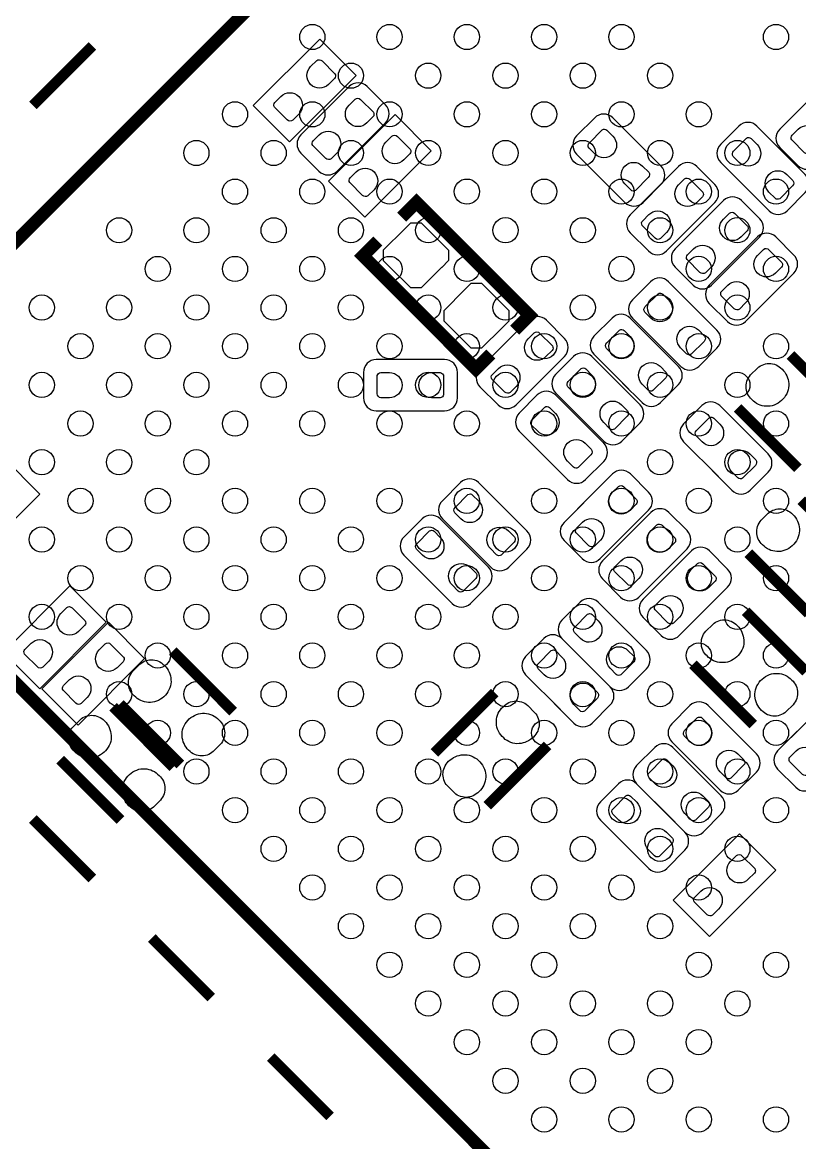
# Model space of a CAD drawing. Extents: x 0 to 69.8, y 0 to 65.
# Drawn here: x 13.94 to 23.18, y 22.8 to 36.11 of the extents above; entities that cross this region are included whole.
import ezdxf

# ---------------------------------------------------------------- set-up
doc = ezdxf.new("R2010")
doc.units = 0
for name, color, linetype in [('PG_SILKSCREEN_BOTTOM', 12, 'CONTINUOUS'), ('PG_SILKSCREEN_TOP', 254, 'CONTINUOUS'), ('PIN_BOTTOM', 1, 'CONTINUOUS'), ('PIN_TOP', 110, 'CONTINUOUS')]:
    doc.layers.add(name, color=color, linetype=linetype)

msp = doc.modelspace()

# ---------------------------------------------------------------- linework, layer by layer
at = {"layer": 'PG_SILKSCREEN_BOTTOM'}
for points in [[(17.908041, 35.485578), (17.477054, 35.916591), (16.686733, 35.126397), (17.117847, 34.695282), (17.908041, 35.485578)], [(17.58249, 34.228608), (18.013604, 33.797494), (18.803798, 34.58779), (18.372811, 35.018802), (17.58249, 34.228608)], [(14.148943, 30.507102), (13.717829, 30.938216), (12.927533, 30.147895), (13.358647, 29.716806), (14.148943, 30.507102)], [(14.936267, 28.983254), (14.505153, 29.414241), (13.714959, 28.623946), (14.145971, 28.192933), (14.936267, 28.983254)], [(15.393467, 28.551454), (14.962353, 28.982441), (14.172159, 28.192146), (14.603171, 27.761133), (15.393467, 28.551454)], [(22.902088, 26.036092), (22.470999, 26.467105), (21.680805, 25.676911), (22.111792, 25.245797), (22.902088, 26.036092)]]:
    msp.add_lwpolyline(points, dxfattribs=at)
for points in [[(23.181589, 35.07801), (22.948113, 34.844507, 0.41416), (22.948113, 34.628988), (23.163606, 34.413495, 0.414395), (23.379201, 34.413495), (23.953902, 34.988195, 0.414194), (23.953902, 35.203689), (23.738408, 35.419208, 0.414282), (23.522889, 35.419208), (23.109809, 35.006204)], [(17.485208, 35.010623), (17.251705, 34.777121, 0.414166), (17.251705, 34.561602), (17.467199, 34.346109, 0.414391), (17.68282, 34.346109), (18.257495, 34.920809, 0.414189), (18.257495, 35.136303), (18.042001, 35.351822, 0.414286), (17.826507, 35.351822), (17.413402, 34.938818)], [(21.195995, 34.746895), (20.962493, 34.980397, 0.414316), (20.746898, 34.980397), (20.531404, 34.764904, 0.414233), (20.531404, 34.549309), (21.106105, 33.974608, 0.414361), (21.3217, 33.974608), (21.537193, 34.190102, 0.414444), (21.537193, 34.405697), (21.124088, 34.818701)], [(22.58761, 34.109304), (22.821113, 33.875802, 0.414128), (23.036606, 33.875802), (23.2521, 34.091296, 0.414345), (23.2521, 34.306891), (22.677399, 34.881591, 0.41418), (22.461906, 34.881591), (22.246412, 34.666098, 0.414516), (22.246412, 34.450503), (22.659492, 34.037499)], [(21.9424, 33.738388), (22.175902, 33.97189, 0.414161), (22.175902, 34.187409), (21.960408, 34.402903, 0.414402), (21.744788, 34.402903), (21.170113, 33.828203, 0.414377), (21.170113, 33.612607), (21.385606, 33.397088, 0.414275), (21.601201, 33.397088), (22.014205, 33.810194)], [(22.4758, 33.331988), (22.709302, 33.56549, 0.414232), (22.709302, 33.781009), (22.493808, 33.996503, 0.414199), (22.278289, 33.996503), (21.703513, 33.421803, 0.414122), (21.703513, 33.206309), (21.919006, 32.99079, 0.414478), (22.134601, 32.99079), (22.547707, 33.403896)], [(22.8822, 32.900188), (23.115702, 33.13369, 0.414218), (23.115702, 33.349209), (22.900208, 33.564805, 0.414047), (22.684689, 33.564805), (22.109913, 32.990003, 0.414136), (22.109913, 32.774509), (22.325406, 32.55899, 0.414445), (22.541001, 32.55899), (22.954107, 32.972096)], [(21.536609, 32.259194), (21.770111, 32.025692, 0.414095), (21.985605, 32.025692), (22.201099, 32.241211, 0.414212), (22.201099, 32.456704), (21.626398, 33.031506, 0.414167), (21.410905, 33.031506), (21.195411, 32.816013, 0.41451), (21.195411, 32.600392), (21.608491, 32.187312)], [(21.079409, 31.827394), (21.312911, 31.593892, 0.414174), (21.528405, 31.593892), (21.743899, 31.809411, 0.414161), (21.743899, 32.024904), (21.169198, 32.599706, 0.414088), (20.953705, 32.599706), (20.738211, 32.384213, 0.414562), (20.738211, 32.168592), (21.151291, 31.755512)], [(19.615302, 32.2326), (19.3818, 31.999098, 0.4141), (19.3818, 31.783604), (19.597395, 31.568009, 0.414018), (19.812889, 31.568009), (20.387589, 32.142811, 0.414209), (20.387589, 32.358305), (20.172096, 32.573798, 0.414324), (19.956602, 32.573798), (19.543497, 32.160794)], [(18.479694, 32.106489), (18.149494, 32.106489, 0.414121), (17.997094, 31.954089), (17.997094, 31.649289, 0.414157), (18.149494, 31.496889), (18.962294, 31.496889, 0.414306), (19.114694, 31.649289), (19.114694, 31.954089, 0.414305), (18.962294, 32.106489), (18.378094, 32.106489)], [(20.622209, 31.370194), (20.855711, 31.136692, 0.414154), (21.071205, 31.136692), (21.2868, 31.352211, 0.414049), (21.2868, 31.567704), (20.711998, 32.142405, 0.414293), (20.496505, 32.142405), (20.281011, 31.926911, 0.414305), (20.281011, 31.711392), (20.694091, 31.298312)], [(20.190409, 30.912994), (20.423911, 30.679492, 0.414121), (20.639405, 30.679492), (20.854899, 30.895011, 0.41445), (20.854899, 31.110606), (20.280198, 31.685306, 0.414325), (20.064603, 31.685306), (19.849109, 31.469813, 0.414088), (19.849109, 31.254294), (20.26219, 30.841188)], [(22.146209, 30.785994), (22.379711, 30.552492, 0.41416), (22.595205, 30.552492), (22.8108, 30.768011, 0.414009), (22.8108, 30.983504), (22.235998, 31.558306, 0.414102), (22.020505, 31.558306), (21.805011, 31.342813, 0.414529), (21.805011, 31.127192), (22.218091, 30.714112)], [(20.616189, 30.404511), (20.382713, 30.171009, 0.414212), (20.382713, 29.95549), (20.598206, 29.739895, 0.414129), (20.8137, 29.739895), (21.388502, 30.314697, 0.414142), (21.388502, 30.53019), (21.172907, 30.745709, 0.414179), (20.957388, 30.745709), (20.544307, 30.332604)], [(19.599605, 30.410404), (19.366103, 30.643906, 0.414079), (19.150609, 30.643906), (18.93509, 30.428413, 0.414246), (18.93509, 30.212894), (19.509791, 29.638092, 0.414229), (19.72531, 29.638092), (19.940803, 29.853611, 0.41443), (19.940803, 30.069206), (19.527698, 30.482311)], [(19.142405, 29.978604), (18.908903, 30.212106, 0.414079), (18.693409, 30.212106), (18.47789, 29.996613, 0.41443), (18.47789, 29.780992), (19.052591, 29.206292, 0.414413), (19.268211, 29.206292), (19.483705, 29.421811, 0.414062), (19.483705, 29.637304), (19.070599, 30.05041)], [(21.073288, 29.94721), (20.839811, 29.713707, 0.414047), (20.839811, 29.498188), (21.055406, 29.282695, 0.414149), (21.2709, 29.282695), (21.8456, 29.857395, 0.414492), (21.8456, 30.07299), (21.630107, 30.288509, 0.41416), (21.414588, 30.288509), (21.001507, 29.875404)], [(21.555989, 29.49001), (21.322513, 29.256507, 0.414244), (21.322513, 29.040988), (21.538006, 28.825495, 0.414365), (21.753601, 28.825495), (22.328302, 29.400195, 0.41411), (22.328302, 29.615689), (22.112808, 29.831208, 0.414495), (21.897188, 29.831208), (21.484209, 29.418102)], [(20.698409, 28.449194), (20.931911, 28.215692, 0.414108), (21.147405, 28.215692), (21.362899, 28.431211, 0.414372), (21.362899, 28.646806), (20.788198, 29.221506, 0.414155), (20.572705, 29.221506), (20.357109, 29.006013, 0.414351), (20.357109, 28.790392), (20.77019, 28.377388)], [(20.266609, 28.017394), (20.500111, 27.783892, 0.414108), (20.715605, 27.783892), (20.931099, 27.999411, 0.414353), (20.931099, 28.215006), (20.356398, 28.789706, 0.414155), (20.140905, 28.789706), (19.925411, 28.574213, 0.414405), (19.925411, 28.358694), (20.33839, 27.945588)], [(22.005696, 27.219605), (22.239199, 26.986205, 0.41422), (22.454692, 26.986205), (22.670211, 27.201698, 0.414114), (22.670211, 27.417192), (22.095511, 27.991994, 0.414134), (21.879992, 27.991994), (21.664397, 27.776399, 0.414148), (21.664397, 27.560905), (22.077502, 27.147799)], [(23.156189, 27.68661), (22.922713, 27.453107, 0.414258), (22.922713, 27.237588), (23.138206, 27.022095, 0.414114), (23.3537, 27.022095), (23.928502, 27.596795, 0.414096), (23.928502, 27.812289), (23.713008, 28.027808, 0.414528), (23.497388, 28.027808), (23.084307, 27.614702)], [(21.587409, 26.721994), (21.820911, 26.488492, 0.414128), (22.036405, 26.488492), (22.251899, 26.704011, 0.414345), (22.251899, 26.919606), (21.677198, 27.494306, 0.414134), (21.461705, 27.494306), (21.246211, 27.278813, 0.414562), (21.246211, 27.063192), (21.659291, 26.650188)], [(21.155609, 26.290194), (21.389111, 26.056692, 0.414174), (21.604605, 26.056692), (21.820099, 26.272211, 0.414145), (21.820099, 26.487704), (21.245398, 27.062506, 0.414088), (21.029905, 27.062506), (20.814411, 26.847013, 0.414578), (20.814411, 26.631392), (21.22739, 26.218312)]]:
    msp.add_lwpolyline(points, format="xyb", dxfattribs=at)
for points, const_width in [([(19.793712, 32.455409), (19.970598, 32.632294), (18.62709, 33.975802), (18.450204, 33.798891)], 0.1524), ([(19.51101, 32.172707), (19.334099, 31.995796), (17.990591, 33.339303), (18.167502, 33.516189)], 0.1524), ([(23.794288, 31.442304), (23.0759, 32.160693)], 0.127), ([(22.447199, 31.532093), (23.165689, 30.813604)], 0.127), ([(23.921288, 29.715104), (23.2029, 30.433493)], 0.127), ([(22.574199, 29.804893), (23.292689, 29.086404)], 0.127), ([(23.26099, 28.394304), (22.5425, 29.112794)], 0.127), ([(16.446906, 27.920518), (15.728493, 28.638906)], 0.127), ([(21.913901, 28.484093), (22.632289, 27.765705)], 0.127), ([(19.558889, 28.147493), (18.840501, 27.429104)], 0.127), ([(15.735706, 27.260093), (15.017318, 27.978506)], 0.127), ([(15.099894, 28.010307), (15.818307, 27.291894)], 0.127), ([(19.4691, 26.800505), (20.187488, 27.518893)], 0.127), ([(14.388719, 27.349882), (15.107107, 26.631494)], 0.127)]:
    msp.add_lwpolyline(points, dxfattribs=dict(at, const_width=const_width))
at = {"layer": 'PG_SILKSCREEN_TOP'}
for points, const_width in [([(11.236503, 30.885511), (27.499996, 47.149004)], 0.150089), ([(14.772005, 35.835311), (14.064894, 35.1282)], 0.127), ([(27.499996, 14.622094), (11.236503, 30.885511)], 0.150089), ([(14.772005, 25.935788), (14.064894, 26.642898)], 0.127), ([(16.186302, 24.521592), (15.479192, 25.228702)], 0.127), ([(17.600498, 23.107396), (16.893388, 23.814405)], 0.127)]:
    msp.add_lwpolyline(points, dxfattribs=dict(at, const_width=const_width))
at = {"layer": 'PIN_BOTTOM'}
for points in [[(17.368241, 35.589058), (17.440097, 35.660889, -0.376089), (17.50441, 35.656647), (17.657089, 35.503993, -0.366021), (17.65234, 35.448646), (17.580508, 35.37679, -0.999197)], [(17.226661, 35.022942), (17.154804, 34.951111, -0.376089), (17.090492, 34.955353), (16.937812, 35.108007, -0.366021), (16.942562, 35.163354), (17.014393, 35.23521, -0.999197)], [(17.82539, 35.132061), (17.897246, 35.203892, -0.376089), (17.961559, 35.19965), (18.114239, 35.046996, -0.366021), (18.109489, 34.99165), (18.037658, 34.919793, -0.999197)], [(17.68381, 34.565946), (17.611954, 34.494114, -0.376089), (17.547641, 34.498356), (17.394961, 34.65101, -0.366021), (17.399711, 34.706357), (17.471542, 34.778213, -0.999197)], [(18.263997, 34.691269), (18.335854, 34.7631, -0.376089), (18.400166, 34.758859), (18.552846, 34.606205, -0.366021), (18.548096, 34.550858), (18.476265, 34.479001, -0.999197)], [(20.751241, 34.548293), (20.67941, 34.620149, -0.376089), (20.683652, 34.684462), (20.836306, 34.837141, -0.366021), (20.891652, 34.832392), (20.963509, 34.76056, -0.999197)], [(23.380217, 34.633332), (23.308361, 34.561501, -0.376089), (23.244048, 34.565742), (23.091369, 34.718396, -0.366021), (23.096118, 34.773743), (23.16795, 34.8456, -0.999197)], [(22.466148, 34.449487), (22.394316, 34.521343, -0.376089), (22.398558, 34.585656), (22.551212, 34.738335, -0.366021), (22.606559, 34.733586), (22.678415, 34.661754, -0.999197)], [(18.122417, 34.125154), (18.050561, 34.053323, -0.376089), (17.986248, 34.057565), (17.833569, 34.210219, -0.366021), (17.838318, 34.265565), (17.91015, 34.337422, -0.999197)], [(21.317356, 34.406713), (21.389188, 34.334856, -0.376089), (21.384946, 34.270544), (21.232292, 34.117864, -0.366021), (21.176945, 34.122614), (21.105089, 34.194445, -0.999197)], [(21.743797, 34.183066), (21.815654, 34.254897, -0.376089), (21.879966, 34.250655), (22.032646, 34.098001, -0.366021), (22.027896, 34.042655), (21.956065, 33.970798, -0.999197)], [(23.032263, 34.307907), (23.104094, 34.23605, -0.376089), (23.099852, 34.171738), (22.947198, 34.019058, -0.366021), (22.891852, 34.023808), (22.819995, 34.095639, -0.999197)], [(21.602217, 33.616951), (21.530361, 33.54512, -0.376089), (21.466048, 33.549361), (21.313369, 33.702015, -0.366021), (21.318118, 33.757362), (21.38995, 33.829219, -0.999197)], [(22.277197, 33.776666), (22.349054, 33.848497, -0.376089), (22.413366, 33.844255), (22.566046, 33.691601, -0.366021), (22.561296, 33.636255), (22.489465, 33.564398, -0.999197)], [(22.135617, 33.210551), (22.063761, 33.13872, -0.376089), (21.999448, 33.142961), (21.846769, 33.295615, -0.366021), (21.851518, 33.350962), (21.92335, 33.422819, -0.999197)], [(22.683597, 33.344968), (22.755454, 33.416799, -0.376089), (22.819766, 33.412557), (22.972446, 33.259903, -0.366021), (22.967696, 33.204556), (22.895865, 33.1327, -0.999197)], [(22.542017, 32.778852), (22.470161, 32.707021, -0.376089), (22.405848, 32.711263), (22.253169, 32.863917, -0.366021), (22.257918, 32.919264), (22.32975, 32.99112, -0.999197)], [(21.415146, 32.599401), (21.343315, 32.671258, -0.376089), (21.347557, 32.735571), (21.500211, 32.88825, -0.366021), (21.555558, 32.8835), (21.627414, 32.811669, -0.999197)], [(21.981262, 32.457822), (22.053093, 32.385965, -0.376089), (22.048851, 32.321652), (21.896197, 32.168973, -0.366021), (21.84085, 32.173723), (21.768994, 32.245554, -0.999197)], [(19.955485, 32.353961), (20.027341, 32.425792, -0.376089), (20.091654, 32.421551), (20.244333, 32.268897, -0.366021), (20.239584, 32.21355), (20.167752, 32.141693, -0.999197)], [(20.957946, 32.167601), (20.886115, 32.239458, -0.376089), (20.890357, 32.303771), (21.043011, 32.45645, -0.366021), (21.098358, 32.4517), (21.170214, 32.379869, -0.999197)], [(19.813905, 31.787846), (19.742048, 31.716015, -0.376089), (19.677736, 31.720257), (19.525056, 31.872911, -0.366021), (19.529806, 31.928257), (19.601637, 32.000114, -0.999197)], [(20.500848, 31.7103), (20.429017, 31.782156, -0.376089), (20.433259, 31.846469), (20.585913, 31.999149, -0.366021), (20.641259, 31.994399), (20.713116, 31.922568, -0.999197)], [(21.524062, 32.026022), (21.595893, 31.954165, -0.376089), (21.591651, 31.889852), (21.438997, 31.737173, -0.366021), (21.38365, 31.741923), (21.311794, 31.813754, -0.999197)], [(18.305704, 31.6516), (18.204104, 31.6516, -0.376179), (18.16161, 31.700089), (18.16161, 31.915989, -0.366061), (18.204104, 31.951778), (18.305704, 31.951778, -0.999182)], [(18.806084, 31.951778), (18.907684, 31.951778, -0.376179), (18.950178, 31.903289), (18.950178, 31.687389, -0.366061), (18.907684, 31.6516), (18.806084, 31.6516, -0.999182)], [(21.066963, 31.56872), (21.138794, 31.496864, -0.376089), (21.134553, 31.432551), (20.981899, 31.279871, -0.366021), (20.926552, 31.284621), (20.854695, 31.356452, -0.999197)], [(20.068946, 31.253201), (19.997115, 31.325058, -0.376089), (20.001357, 31.389371), (20.154011, 31.54205, -0.366021), (20.209358, 31.5373), (20.281214, 31.465469, -0.999197)], [(22.024848, 31.126201), (21.953017, 31.198058, -0.376089), (21.957259, 31.262371), (22.109913, 31.41505, -0.366021), (22.165259, 31.4103), (22.237116, 31.338469, -0.999197)], [(20.635062, 31.111622), (20.706893, 31.039765, -0.376089), (20.702651, 30.975452), (20.549997, 30.822773, -0.366021), (20.49465, 30.827523), (20.422794, 30.899354, -0.999197)], [(22.590963, 30.984622), (22.662794, 30.912765, -0.376089), (22.658553, 30.848452), (22.505899, 30.695773, -0.366021), (22.450552, 30.700523), (22.378695, 30.772354, -0.999197)], [(19.154953, 30.211801), (19.083122, 30.283658, -0.376089), (19.087363, 30.347971), (19.240017, 30.50065, -0.366021), (19.295364, 30.4959), (19.367221, 30.424069, -0.999197)], [(20.956397, 30.525847), (21.028254, 30.597678, -0.376089), (21.092566, 30.593436), (21.245246, 30.440782, -0.366021), (21.240496, 30.385436), (21.168665, 30.313579, -0.999197)], [(19.721068, 30.070222), (19.792899, 29.998365, -0.376089), (19.788657, 29.934052), (19.636003, 29.781373, -0.366021), (19.580657, 29.786123), (19.5088, 29.857954, -0.999197)], [(20.814817, 29.959732), (20.742961, 29.887901, -0.376089), (20.678648, 29.892142), (20.525969, 30.044796, -0.366021), (20.530718, 30.100143), (20.60255, 30.172, -0.999197)], [(21.413495, 30.068647), (21.485352, 30.140478, -0.376089), (21.549665, 30.136236), (21.702344, 29.983582, -0.366021), (21.697594, 29.928236), (21.625763, 29.856379, -0.999197)], [(18.697753, 29.780001), (18.625922, 29.851858, -0.376089), (18.630163, 29.916171), (18.782817, 30.06885, -0.366021), (18.838164, 30.0641), (18.910021, 29.992269, -0.999197)], [(21.271916, 29.502532), (21.200059, 29.430701, -0.376089), (21.135746, 29.434942), (20.983067, 29.587596, -0.366021), (20.987817, 29.642943), (21.059648, 29.7148, -0.999197)], [(19.263868, 29.638422), (19.335699, 29.566565, -0.376089), (19.331457, 29.502252), (19.178803, 29.349573, -0.366021), (19.123457, 29.354323), (19.0516, 29.426154, -0.999197)], [(21.896197, 29.611447), (21.968054, 29.683278, -0.376089), (22.032366, 29.679036), (22.185046, 29.526382, -0.366021), (22.180296, 29.471036), (22.108465, 29.399179, -0.999197)], [(21.754617, 29.045332), (21.682761, 28.973501, -0.376089), (21.618448, 28.977742), (21.465769, 29.130396, -0.366021), (21.470518, 29.185743), (21.54235, 29.2576, -0.999197)], [(14.396339, 29.086607), (14.468196, 29.158438, -0.376089), (14.532508, 29.154196), (14.685188, 29.001542, -0.366021), (14.680438, 28.946196), (14.608607, 28.874339, -0.999197)], [(20.576946, 28.789401), (20.505115, 28.861258, -0.376089), (20.509357, 28.925571), (20.662011, 29.07825, -0.366021), (20.717358, 29.0735), (20.789214, 29.001669, -0.999197)], [(14.254759, 28.520492), (14.182903, 28.44866, -0.376089), (14.11859, 28.452902), (13.965911, 28.605556, -0.366021), (13.97066, 28.660903), (14.042492, 28.732759, -0.999197)], [(14.853539, 28.654807), (14.925396, 28.726638, -0.376089), (14.989708, 28.722396), (15.142388, 28.569742, -0.366021), (15.137638, 28.514396), (15.065807, 28.442539, -0.999197)], [(20.145146, 28.357601), (20.073315, 28.429458, -0.376089), (20.077557, 28.493771), (20.230211, 28.64645, -0.366021), (20.285558, 28.6417), (20.357414, 28.569869, -0.999197)], [(21.143062, 28.647822), (21.214893, 28.575965, -0.376089), (21.210651, 28.511652), (21.057997, 28.358973, -0.366021), (21.00265, 28.363723), (20.930794, 28.435554, -0.999197)], [(14.711959, 28.088692), (14.640103, 28.01686, -0.376089), (14.57579, 28.021102), (14.423111, 28.173756, -0.366021), (14.42786, 28.229103), (14.499692, 28.300959, -0.999197)], [(20.711262, 28.216022), (20.783093, 28.144165, -0.376089), (20.778851, 28.079852), (20.626197, 27.927173, -0.366021), (20.57085, 27.931923), (20.498994, 28.003754, -0.999197)], [(21.884234, 27.559889), (21.812402, 27.631746, -0.376089), (21.816644, 27.696058), (21.969298, 27.848738, -0.366021), (22.024645, 27.843988), (22.096501, 27.772157, -0.999197)], [(22.450349, 27.418309), (22.52218, 27.346453, -0.376089), (22.517938, 27.28214), (22.365284, 27.129461, -0.366021), (22.309938, 27.13421), (22.238081, 27.206042, -0.999197)], [(23.354817, 27.241932), (23.282961, 27.170101, -0.376089), (23.218648, 27.174342), (23.065969, 27.326996, -0.366021), (23.070718, 27.382343), (23.14255, 27.4542, -0.999197)], [(21.465946, 27.062201), (21.394115, 27.134058, -0.376089), (21.398357, 27.198371), (21.551011, 27.35105, -0.366021), (21.606358, 27.3463), (21.678214, 27.274469, -0.999197)], [(21.034146, 26.630401), (20.962315, 26.702258, -0.376089), (20.966557, 26.766571), (21.119211, 26.91925, -0.366021), (21.174558, 26.9145), (21.246414, 26.842669, -0.999197)], [(22.032062, 26.920622), (22.103893, 26.848765, -0.376089), (22.099651, 26.784452), (21.946997, 26.631773, -0.366021), (21.89165, 26.636523), (21.819794, 26.708354, -0.999197)], [(21.600262, 26.488822), (21.672093, 26.416965, -0.376089), (21.667851, 26.352652), (21.515197, 26.199973, -0.366021), (21.45985, 26.204723), (21.387994, 26.276554, -0.999197)], [(22.362185, 26.139546), (22.434042, 26.211378, -0.376089), (22.498355, 26.207136), (22.651034, 26.054482, -0.366021), (22.646284, 25.999135), (22.574453, 25.927279, -0.999197)], [(22.220606, 25.573431), (22.148749, 25.5016, -0.376089), (22.084436, 25.505842), (21.931757, 25.658496, -0.366021), (21.936507, 25.713842), (22.008338, 25.785699, -0.999197)]]:
    msp.add_lwpolyline(points, format="xyb", close=True, dxfattribs=at)
for points in [[(18.244236, 33.41685), (18.477713, 33.650352), (18.558764, 33.731378), (18.684037, 33.731378), (19.007557, 33.407883), (19.007557, 33.282153), (18.926937, 33.201559), (18.926505, 33.201559), (18.684037, 32.959091), (18.558332, 32.959091), (18.315864, 33.201559), (18.236895, 33.280528), (18.236895, 33.409509)], [(18.962649, 32.698436), (19.196126, 32.931938), (19.277178, 33.012964), (19.40245, 33.012964), (19.72597, 32.68947), (19.72597, 32.56374), (19.645351, 32.483146), (19.644919, 32.483146), (19.40245, 32.240677), (19.276746, 32.240677), (19.034277, 32.483146), (18.955309, 32.562114), (18.955309, 32.691095)], [(22.959035, 32.007785), (22.976992, 31.991656), (22.992969, 31.973825), (23.007676, 31.954876), (23.02068, 31.934379), (23.031348, 31.912814), (23.04034, 31.890538), (23.047198, 31.867551), (23.0521, 31.844005), (23.054615, 31.819952), (23.055351, 31.795923), (23.053497, 31.771869), (23.049535, 31.748146), (23.041483, 31.72394), (23.031069, 31.700546), (23.018445, 31.67827), (23.004145, 31.657036), (22.987737, 31.637529), (22.969753, 31.619571), (22.950246, 31.603163), (22.928986, 31.588812), (22.906787, 31.576239), (22.883368, 31.56585), (22.859187, 31.557773), (22.835641, 31.553328), (22.81174, 31.550915), (22.787686, 31.550915), (22.763658, 31.553455), (22.740112, 31.557925), (22.716922, 31.564986), (22.694646, 31.573953), (22.673513, 31.585078), (22.653346, 31.598286), (22.634677, 31.613424), (22.61743, 31.630264), (22.601809, 31.645606), (22.588144, 31.662497), (22.57613, 31.680582), (22.566224, 31.699835), (22.558299, 31.720358), (22.552584, 31.741212), (22.54918, 31.762548), (22.54791, 31.784214), (22.548977, 31.806185), (22.552381, 31.827546), (22.557969, 31.848527), (22.565665, 31.868821), (22.575571, 31.888328), (22.587585, 31.906591), (22.601301, 31.923406), (22.683749, 32.00588), (22.700209, 32.019519), (22.718395, 32.031178), (22.737547, 32.041008), (22.757511, 32.048806), (22.778364, 32.054521), (22.799497, 32.058127), (22.820859, 32.059397), (22.842423, 32.058356), (22.863658, 32.055079), (22.884511, 32.049644), (22.904806, 32.042354), (22.923957, 32.032804), (22.942118, 32.021145)], [(23.086035, 30.280585), (23.103992, 30.264456), (23.119969, 30.246625), (23.134676, 30.227676), (23.14768, 30.207179), (23.158348, 30.185614), (23.16734, 30.163338), (23.174198, 30.140351), (23.1791, 30.116805), (23.181615, 30.092752), (23.182351, 30.068723), (23.180497, 30.044669), (23.176535, 30.020946), (23.168483, 29.99674), (23.158069, 29.973346), (23.145445, 29.95107), (23.131145, 29.929836), (23.114737, 29.910329), (23.096753, 29.892371), (23.077246, 29.875963), (23.055986, 29.861612), (23.033787, 29.849039), (23.010368, 29.83865), (22.986187, 29.830573), (22.962641, 29.826128), (22.93874, 29.823715), (22.914686, 29.823715), (22.890658, 29.826255), (22.867112, 29.830725), (22.843922, 29.837786), (22.821646, 29.846753), (22.800513, 29.857878), (22.780346, 29.871086), (22.761677, 29.886224), (22.74443, 29.903064), (22.728809, 29.918406), (22.715144, 29.935297), (22.70313, 29.953382), (22.693224, 29.972635), (22.685299, 29.993158), (22.679584, 30.014012), (22.67618, 30.035348), (22.67491, 30.057014), (22.675977, 30.078985), (22.679381, 30.100346), (22.684969, 30.121327), (22.692665, 30.141621), (22.702571, 30.161128), (22.714585, 30.179391), (22.728301, 30.196206), (22.810749, 30.27868), (22.827209, 30.292319), (22.845395, 30.303978), (22.864547, 30.313808), (22.884511, 30.321606), (22.905364, 30.327321), (22.926497, 30.330927), (22.947859, 30.332197), (22.969423, 30.331156), (22.990658, 30.327879), (23.011511, 30.322444), (23.031806, 30.315154), (23.050957, 30.305604), (23.069118, 30.293945)], [(22.425635, 28.959785), (22.443592, 28.943656), (22.459569, 28.925825), (22.474276, 28.906876), (22.48728, 28.886379), (22.497948, 28.864814), (22.50694, 28.842538), (22.513798, 28.819551), (22.5187, 28.796005), (22.521215, 28.771952), (22.521951, 28.747923), (22.520097, 28.723869), (22.516135, 28.700146), (22.508083, 28.67594), (22.497669, 28.652546), (22.485045, 28.63027), (22.470745, 28.609036), (22.454337, 28.589529), (22.436353, 28.571571), (22.416846, 28.555163), (22.395586, 28.540812), (22.373387, 28.528239), (22.349968, 28.51785), (22.325787, 28.509773), (22.302241, 28.505328), (22.27834, 28.502915), (22.254286, 28.502915), (22.230258, 28.505455), (22.206712, 28.509925), (22.183522, 28.516986), (22.161246, 28.525953), (22.140113, 28.537078), (22.119946, 28.550286), (22.101277, 28.565424), (22.08403, 28.582264), (22.068409, 28.597606), (22.054744, 28.614497), (22.04273, 28.632582), (22.032824, 28.651835), (22.024899, 28.672358), (22.019184, 28.693212), (22.01578, 28.714548), (22.01451, 28.736214), (22.015577, 28.758185), (22.018981, 28.779546), (22.024569, 28.800527), (22.032265, 28.820821), (22.042171, 28.840328), (22.054185, 28.858591), (22.067901, 28.875406), (22.150349, 28.95788), (22.166809, 28.971519), (22.184995, 28.983178), (22.204147, 28.993008), (22.224111, 29.000806), (22.244964, 29.006521), (22.266097, 29.010127), (22.287459, 29.011397), (22.309023, 29.010356), (22.330258, 29.007079), (22.351111, 29.001644), (22.371406, 28.994354), (22.390557, 28.984804), (22.408718, 28.973145)], [(15.611627, 28.485973), (15.629585, 28.469844), (15.645562, 28.452013), (15.660268, 28.433065), (15.673273, 28.412567), (15.683941, 28.391002), (15.692933, 28.368727), (15.699791, 28.34574), (15.704693, 28.322194), (15.707208, 28.29814), (15.707944, 28.274112), (15.70609, 28.250058), (15.702128, 28.226334), (15.694076, 28.202128), (15.683662, 28.178735), (15.671038, 28.156459), (15.656738, 28.135224), (15.640329, 28.115717), (15.622346, 28.097759), (15.602839, 28.081351), (15.581579, 28.067), (15.55938, 28.054427), (15.535961, 28.044038), (15.51178, 28.035961), (15.488234, 28.031516), (15.464333, 28.029103), (15.440279, 28.029103), (15.416251, 28.031643), (15.392705, 28.036114), (15.369515, 28.043175), (15.347239, 28.052141), (15.326106, 28.063266), (15.305938, 28.076474), (15.287269, 28.091613), (15.270023, 28.108453), (15.254402, 28.123794), (15.240737, 28.140685), (15.228722, 28.15877), (15.218816, 28.178023), (15.210892, 28.198547), (15.205177, 28.2194), (15.201773, 28.240736), (15.200503, 28.262402), (15.20157, 28.284373), (15.204973, 28.305735), (15.210561, 28.326715), (15.218258, 28.34701), (15.228164, 28.366517), (15.240178, 28.384779), (15.253894, 28.401594), (15.336342, 28.484068), (15.352801, 28.497708), (15.370988, 28.509366), (15.390139, 28.519196), (15.410104, 28.526994), (15.430957, 28.532709), (15.45209, 28.536316), (15.473451, 28.537586), (15.495016, 28.536544), (15.51625, 28.533268), (15.537104, 28.527832), (15.557398, 28.520542), (15.57655, 28.510992), (15.594711, 28.499333)], [(22.74918, 27.918639), (22.731222, 27.934768), (22.715245, 27.952598), (22.700539, 27.971547), (22.687534, 27.992045), (22.676866, 28.013609), (22.667874, 28.035885), (22.661016, 28.058872), (22.656114, 28.082418), (22.6536, 28.106472), (22.652863, 28.1305), (22.654717, 28.154554), (22.65868, 28.178277), (22.666731, 28.202484), (22.677145, 28.225877), (22.689769, 28.248153), (22.704069, 28.269387), (22.720478, 28.288894), (22.738461, 28.306852), (22.757968, 28.323261), (22.779228, 28.337612), (22.801428, 28.350185), (22.824846, 28.360573), (22.849027, 28.36865), (22.872573, 28.373095), (22.896474, 28.375508), (22.920528, 28.375508), (22.944557, 28.372968), (22.968102, 28.368498), (22.991293, 28.361437), (23.013568, 28.352471), (23.034701, 28.341345), (23.054869, 28.328137), (23.073538, 28.312999), (23.090784, 28.296159), (23.106405, 28.280817), (23.120071, 28.263926), (23.132085, 28.245841), (23.141991, 28.226588), (23.149916, 28.206065), (23.155631, 28.185212), (23.159034, 28.163876), (23.160304, 28.142209), (23.159237, 28.120238), (23.155834, 28.098877), (23.150246, 28.077897), (23.14255, 28.057602), (23.132644, 28.038095), (23.120629, 28.019832), (23.106913, 28.003017), (23.024465, 27.920544), (23.008006, 27.906904), (22.989819, 27.895245), (22.970668, 27.885415), (22.950703, 27.877618), (22.92985, 27.871903), (22.908717, 27.868296), (22.887356, 27.867026), (22.865791, 27.868067), (22.844557, 27.871344), (22.823703, 27.876779), (22.803409, 27.884069), (22.784257, 27.89362), (22.766096, 27.905278)], [(20.03458, 27.635784), (20.018451, 27.617826), (20.00062, 27.60185), (19.981672, 27.587143), (19.961174, 27.574138), (19.93961, 27.56347), (19.917334, 27.554479), (19.894347, 27.547621), (19.870801, 27.542719), (19.846747, 27.540204), (19.822719, 27.539467), (19.798665, 27.541322), (19.774941, 27.545284), (19.750735, 27.553336), (19.727342, 27.56375), (19.705066, 27.576374), (19.683832, 27.590674), (19.664324, 27.607082), (19.646367, 27.625065), (19.629958, 27.644573), (19.615607, 27.665832), (19.603034, 27.688032), (19.592646, 27.711451), (19.584568, 27.735632), (19.580123, 27.759177), (19.57771, 27.783079), (19.57771, 27.807133), (19.58025, 27.831161), (19.584721, 27.854707), (19.591782, 27.877897), (19.600748, 27.900173), (19.611873, 27.921306), (19.625081, 27.941473), (19.64022, 27.960142), (19.65706, 27.977389), (19.672402, 27.99301), (19.689293, 28.006675), (19.707377, 28.018689), (19.726631, 28.028595), (19.747154, 28.03652), (19.768007, 28.042235), (19.789343, 28.045639), (19.811009, 28.046909), (19.83298, 28.045842), (19.854342, 28.042438), (19.875322, 28.03685), (19.895617, 28.029154), (19.915124, 28.019248), (19.933387, 28.007234), (19.950201, 27.993518), (20.032675, 27.911069), (20.046315, 27.89461), (20.057974, 27.876424), (20.067803, 27.857272), (20.075601, 27.837308), (20.081316, 27.816454), (20.084923, 27.795322), (20.086193, 27.77396), (20.085152, 27.752396), (20.081875, 27.731161), (20.076439, 27.710308), (20.06915, 27.690013), (20.059599, 27.670862), (20.047941, 27.652701)], [(14.900453, 27.825573), (14.918411, 27.809444), (14.934387, 27.791613), (14.949094, 27.772665), (14.962099, 27.752167), (14.972767, 27.730602), (14.981758, 27.708327), (14.988616, 27.68534), (14.993518, 27.661794), (14.996033, 27.63774), (14.99677, 27.613712), (14.994915, 27.589658), (14.990953, 27.565934), (14.982901, 27.541728), (14.972487, 27.518335), (14.959863, 27.496059), (14.945563, 27.474824), (14.929155, 27.455317), (14.911172, 27.437359), (14.891664, 27.420951), (14.870405, 27.4066), (14.848205, 27.394027), (14.824786, 27.383638), (14.800605, 27.375561), (14.77706, 27.371116), (14.753158, 27.368703), (14.729104, 27.368703), (14.705076, 27.371243), (14.68153, 27.375714), (14.65834, 27.382775), (14.636064, 27.391741), (14.614931, 27.402866), (14.594764, 27.416074), (14.576095, 27.431213), (14.558848, 27.448053), (14.543227, 27.463394), (14.529562, 27.480285), (14.517548, 27.49837), (14.507642, 27.517623), (14.499717, 27.538147), (14.494002, 27.559), (14.490598, 27.580336), (14.489328, 27.602002), (14.490395, 27.623973), (14.493799, 27.645335), (14.499387, 27.666315), (14.507083, 27.68661), (14.516989, 27.706117), (14.529003, 27.724379), (14.542719, 27.741194), (14.625168, 27.823668), (14.641627, 27.837308), (14.659813, 27.848966), (14.678965, 27.858796), (14.698929, 27.866594), (14.719783, 27.872309), (14.740915, 27.875916), (14.762277, 27.877186), (14.783841, 27.876144), (14.805076, 27.872868), (14.825929, 27.867432), (14.846224, 27.860142), (14.865375, 27.850592), (14.883536, 27.838933)], [(15.935173, 27.444827), (15.917215, 27.460956), (15.901238, 27.478787), (15.886532, 27.497735), (15.873527, 27.518233), (15.862859, 27.539798), (15.853867, 27.562073), (15.847009, 27.58506), (15.842107, 27.608606), (15.839592, 27.63266), (15.838856, 27.656688), (15.84071, 27.680742), (15.844672, 27.704466), (15.852724, 27.728672), (15.863138, 27.752065), (15.875762, 27.774341), (15.890062, 27.795576), (15.906471, 27.815083), (15.924454, 27.833041), (15.943961, 27.849449), (15.965221, 27.8638), (15.98742, 27.876373), (16.010839, 27.886762), (16.03502, 27.894839), (16.058566, 27.899284), (16.082467, 27.901697), (16.106521, 27.901697), (16.130549, 27.899157), (16.154095, 27.894686), (16.177285, 27.887625), (16.199561, 27.878659), (16.220694, 27.867534), (16.240862, 27.854326), (16.259531, 27.839187), (16.276777, 27.822347), (16.292398, 27.807006), (16.306063, 27.790115), (16.318078, 27.77203), (16.327984, 27.752777), (16.335908, 27.732253), (16.341623, 27.7114), (16.345027, 27.690064), (16.346297, 27.668398), (16.34523, 27.646427), (16.341827, 27.625065), (16.336239, 27.604085), (16.328542, 27.58379), (16.318636, 27.564283), (16.306622, 27.546021), (16.292906, 27.529206), (16.210458, 27.446732), (16.193999, 27.433092), (16.175812, 27.421434), (16.156661, 27.411604), (16.136696, 27.403806), (16.115843, 27.398091), (16.09471, 27.394484), (16.073349, 27.393214), (16.051784, 27.394256), (16.03055, 27.397532), (16.009696, 27.402968), (15.989402, 27.410258), (15.97025, 27.419808), (15.952089, 27.431467)], [(18.993434, 27.312239), (19.009563, 27.330197), (19.027394, 27.346173), (19.046342, 27.36088), (19.06684, 27.373885), (19.088405, 27.384553), (19.110681, 27.393544), (19.133668, 27.400402), (19.157213, 27.405305), (19.181267, 27.407819), (19.205296, 27.408556), (19.229349, 27.406702), (19.253073, 27.402739), (19.277279, 27.394687), (19.300673, 27.384273), (19.322948, 27.37165), (19.344183, 27.357349), (19.36369, 27.340941), (19.381648, 27.322958), (19.398056, 27.303451), (19.412407, 27.282191), (19.42498, 27.259991), (19.435369, 27.236572), (19.443446, 27.212392), (19.447891, 27.188846), (19.450304, 27.164944), (19.450304, 27.140891), (19.447764, 27.116862), (19.443294, 27.093316), (19.436232, 27.070126), (19.427266, 27.04785), (19.416141, 27.026718), (19.402933, 27.00655), (19.387795, 26.987881), (19.370954, 26.970634), (19.355613, 26.955013), (19.338722, 26.941348), (19.320637, 26.929334), (19.301384, 26.919428), (19.280861, 26.911503), (19.260007, 26.905788), (19.238671, 26.902385), (19.217005, 26.901115), (19.195034, 26.902181), (19.173673, 26.905585), (19.152692, 26.911173), (19.132398, 26.918869), (19.11289, 26.928775), (19.094628, 26.940789), (19.077813, 26.954505), (18.995339, 27.036954), (18.981699, 27.053413), (18.970041, 27.071599), (18.960211, 27.090751), (18.952413, 27.110715), (18.946698, 27.131569), (18.943091, 27.152702), (18.941821, 27.174063), (18.942863, 27.195628), (18.946139, 27.216862), (18.951575, 27.237715), (18.958865, 27.25801), (18.968415, 27.277162), (18.980074, 27.295323)], [(15.223998, 26.784427), (15.20604, 26.800556), (15.190064, 26.818387), (15.175357, 26.837335), (15.162352, 26.857833), (15.151684, 26.879398), (15.142693, 26.901673), (15.135835, 26.92466), (15.130932, 26.948206), (15.128418, 26.97226), (15.127681, 26.996288), (15.129535, 27.020342), (15.133498, 27.044066), (15.14155, 27.068272), (15.151964, 27.091665), (15.164587, 27.113941), (15.178888, 27.135176), (15.195296, 27.154683), (15.213279, 27.172641), (15.232786, 27.189049), (15.254046, 27.2034), (15.276246, 27.215973), (15.299665, 27.226362), (15.323845, 27.234439), (15.347391, 27.238884), (15.371293, 27.241297), (15.395346, 27.241297), (15.419375, 27.238757), (15.442921, 27.234286), (15.466111, 27.227225), (15.488387, 27.218259), (15.509519, 27.207134), (15.529687, 27.193926), (15.548356, 27.178787), (15.565603, 27.161947), (15.581224, 27.146606), (15.594889, 27.129715), (15.606903, 27.11163), (15.616809, 27.092377), (15.624734, 27.071853), (15.630449, 27.051), (15.633852, 27.029664), (15.635122, 27.007998), (15.634056, 26.986027), (15.630652, 26.964665), (15.625064, 26.943685), (15.617368, 26.92339), (15.607462, 26.903883), (15.595448, 26.885621), (15.581732, 26.868806), (15.499283, 26.786332), (15.482824, 26.772692), (15.464638, 26.761034), (15.445486, 26.751204), (15.425522, 26.743406), (15.404668, 26.737691), (15.383535, 26.734084), (15.362174, 26.732814), (15.340609, 26.733856), (15.319375, 26.737132), (15.298522, 26.742568), (15.278227, 26.749858), (15.259075, 26.759408), (15.240914, 26.771067)]]:
    msp.add_lwpolyline(points, close=True, dxfattribs=at)
at = {"layer": 'PIN_TOP'}
for centre in [(17.388434, 35.941406), (18.307558, 35.941406), (19.226784, 35.941406), (20.146035, 35.941406), (21.065236, 35.941406), (22.903713, 35.941406), (17.847996, 35.481844), (18.767171, 35.481793), (19.686397, 35.481768), (20.605648, 35.481793), (21.524874, 35.481768), (16.468979, 35.021952), (17.388383, 35.022206), (18.307609, 35.022231), (19.226784, 35.022155), (20.14601, 35.022155), (21.065261, 35.022155), (21.984487, 35.022155), (16.009366, 34.562313), (16.928541, 34.56239), (17.84797, 34.562593), (18.767247, 34.562593), (19.686397, 34.562542), (20.605648, 34.562542), (21.524874, 34.562542), (22.4441, 34.562542), (16.468928, 34.102751), (17.388154, 34.102777), (18.307609, 34.10298), (19.226835, 34.103005), (20.146035, 34.102929), (21.065236, 34.102929), (21.984513, 34.102929), (22.903637, 34.103005), (15.090191, 33.643138), (16.009391, 33.643214), (16.928516, 33.643138), (17.847793, 33.643138), (18.767222, 33.643367), (19.686473, 33.643367), (20.605648, 33.643316), (21.524874, 33.643291), (22.44405, 33.643392), (15.549753, 33.183601), (16.468979, 33.183601), (17.388154, 33.183525), (18.30738, 33.183551), (19.226835, 33.183728), (20.146086, 33.183754), (21.065261, 33.183678), (21.984411, 33.183754), (22.903663, 33.183754), (14.170965, 32.723912), (15.09014, 32.723988), (16.009366, 32.723988), (16.928617, 32.723988), (17.847767, 32.723912), (18.767019, 32.723912), (19.686448, 32.724141), (20.605699, 32.724141), (21.524798, 32.724141), (22.44405, 32.724141), (14.630527, 32.26435), (15.549753, 32.264375), (16.468979, 32.26435), (17.38823, 32.264375), (18.30738, 32.264274), (19.226632, 32.264299), (20.146086, 32.264502), (21.065236, 32.264579), (21.984437, 32.264528), (22.903866, 32.264299), (14.170914, 31.804737), (15.090115, 31.804737), (16.009391, 31.804737), (16.928592, 31.804737), (17.847843, 31.804737), (18.766993, 31.804686), (19.686245, 31.804686), (20.605623, 31.804966), (21.524874, 31.804966), (22.444253, 31.804686), (14.630527, 31.345149), (15.549753, 31.345124), (16.468979, 31.345149), (17.38823, 31.345124), (18.307456, 31.345149), (19.226632, 31.345048), (20.145807, 31.345149), (21.065236, 31.345327), (21.984691, 31.345149), (22.903891, 31.345073), (14.170889, 30.885511), (15.09014, 30.885511), (16.009366, 30.885511), (21.525078, 30.885511), (22.444329, 30.885511), (14.630527, 30.425873), (15.549753, 30.425898), (16.468979, 30.425873), (17.38823, 30.425898), (18.307456, 30.425873), (19.226632, 30.425974), (20.145807, 30.425873), (21.065236, 30.425695), (21.984691, 30.425873), (22.903891, 30.425949), (14.170914, 29.966285), (15.090115, 29.966285), (16.009391, 29.966285), (16.928592, 29.966285), (17.847843, 29.966285), (18.766993, 29.966336), (19.686245, 29.966336), (20.605623, 29.966056), (21.524874, 29.966056), (22.444253, 29.966336), (14.630527, 29.506672), (15.549753, 29.506647), (16.468979, 29.506672), (17.38823, 29.506647), (18.30738, 29.506748), (19.226632, 29.506723), (20.146086, 29.50652), (21.065236, 29.506443), (21.984437, 29.506494), (22.903866, 29.506723), (14.170965, 29.04711), (15.09014, 29.047034), (16.009366, 29.047034), (16.928617, 29.047034), (17.847767, 29.04711), (18.767019, 29.04711), (19.686448, 29.046881), (20.605699, 29.046881), (21.524798, 29.046881), (22.44405, 29.046881), (15.549753, 28.587421), (16.468979, 28.587421), (17.388154, 28.587497), (18.30738, 28.587471), (19.226835, 28.587294), (20.146086, 28.587268), (21.065261, 28.587344), (21.984411, 28.587268), (22.903663, 28.587268), (15.090191, 28.127884), (16.009391, 28.127808), (16.928516, 28.127884), (17.847793, 28.127884), (18.767222, 28.127655), (19.686473, 28.127655), (20.605648, 28.127706), (21.524874, 28.127731), (22.44405, 28.12763), (15.549829, 27.668245), (16.468928, 27.668271), (17.388154, 27.668245), (18.307609, 27.668042), (19.226835, 27.668017), (20.146035, 27.668093), (21.065236, 27.668093), (21.984513, 27.668093), (22.903637, 27.668017), (16.009366, 27.208709), (16.928541, 27.208632), (17.84797, 27.208429), (18.767247, 27.208429), (19.686397, 27.20848), (20.605648, 27.20848), (21.524874, 27.20848), (22.4441, 27.20848), (16.468979, 26.74907), (17.388383, 26.748816), (18.307609, 26.748791), (19.226784, 26.748867), (20.14601, 26.748867), (21.065261, 26.748867), (21.984487, 26.748867), (22.903739, 26.748867), (16.928821, 26.289254), (17.847996, 26.289178), (18.767171, 26.289229), (19.686397, 26.289254), (20.605648, 26.289229), (21.524874, 26.289254), (22.4441, 26.289229), (17.388434, 25.829616), (18.307558, 25.829616), (19.226784, 25.829616), (20.146035, 25.829616), (21.065236, 25.829616), (21.984513, 25.829616), (17.847996, 25.370079), (18.767171, 25.370028), (19.686397, 25.370003), (20.605648, 25.370028), (21.524874, 25.370003), (18.307609, 24.910466), (19.226784, 24.91039), (20.14601, 24.91039), (21.984487, 24.91039), (22.903739, 24.91039), (18.767247, 24.450827), (19.686397, 24.450777), (20.605648, 24.450751), (21.524874, 24.450777), (22.4441, 24.450751), (19.226835, 23.991214), (20.146035, 23.991164), (21.065236, 23.991164), (21.984513, 23.991164), (19.686473, 23.531601), (20.605648, 23.531551), (21.524874, 23.531525), (20.146086, 23.071988), (21.065261, 23.071912), (21.984411, 23.071988), (22.903663, 23.071988)]:
    msp.add_circle(centre, 0.15, dxfattribs=at)

doc.saveas('drawing.dxf')
